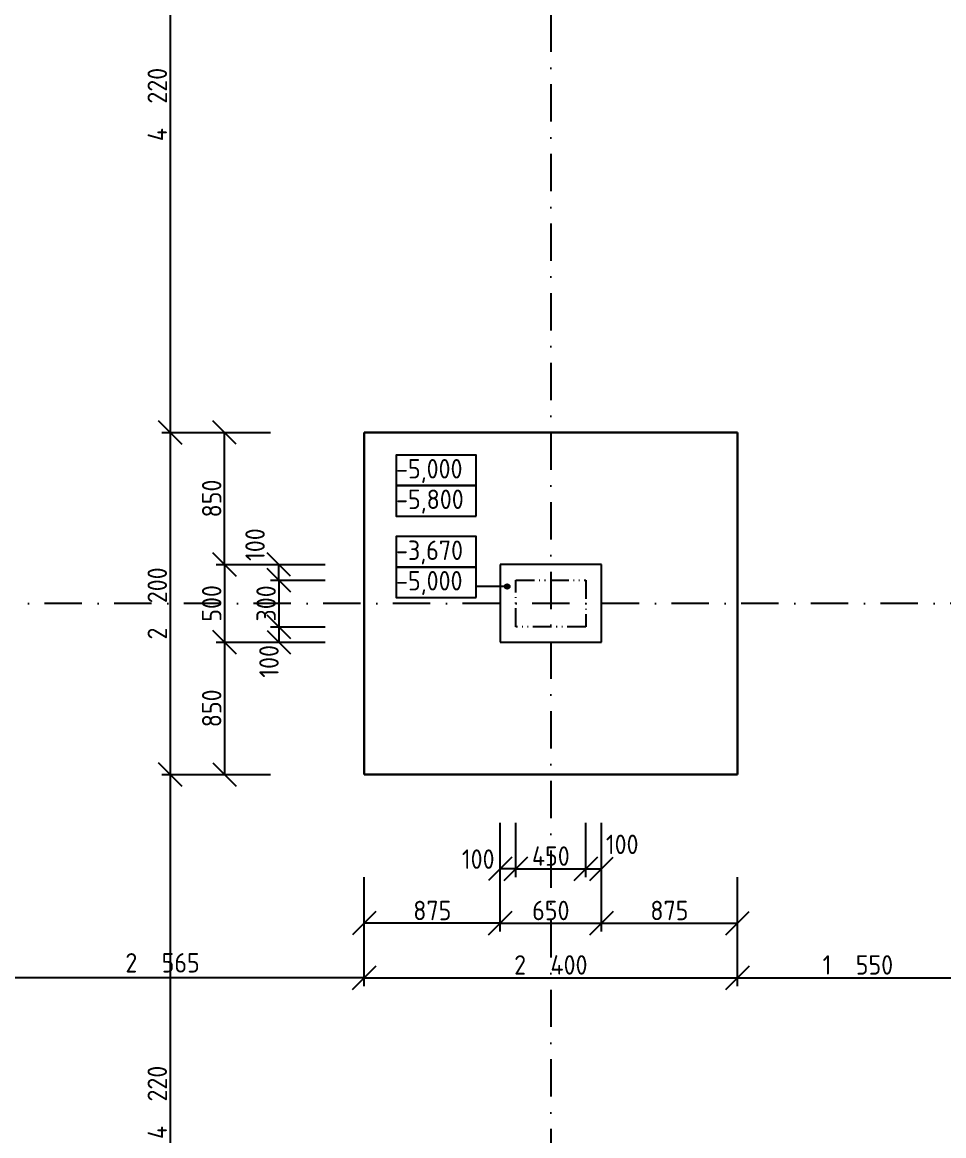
# Model space of a CAD drawing. Extents: x 4511820 to 5180432, y -1526536 to -944957.
# Drawn here: x 5028706 to 5034633, y -1482823 to -1475659 of the extents above; entities that cross this region are included whole.
import ezdxf

# ---------------------------------------------------------------- set-up
doc = ezdxf.new("R2010")
doc.units = 0
doc.header["$MEASUREMENT"] = 0
doc.linetypes.add('ACAD_ISO12W100', pattern=[22, 12, -3, 0.5, -3, 0.5, -3])
doc.linetypes.add('BODKOCIARKOVANA_3', pattern=[5.6, 3, -1.3, 0, -1.3])
doc.layers.get('0').update_dxf_attribs({"linetype": 'CONTINUOUS'})
doc.layers.get('Defpoints').update_dxf_attribs({"color": 61, "linetype": 'CONTINUOUS'})
for name, color, linetype in [('KÓTY', 4, 'CONTINUOUS'), ('MÚRY', 1, 'CONTINUOUS'), ('osi', 253, 'CONTINUOUS'), ('TENKÁ', 7, 'CONTINUOUS')]:
    doc.layers.add(name, color=color, linetype=linetype)
doc.styles.add('STYLE1', font='isocp.shx')
doc.dimstyles.new('STANDARD-50', dxfattribs={"dimtxt": 125, "dimasz": 150, "dimexe": 10, "dimexo": 200, "dimgap": 20, "dimtad": 1, "dimdsep": 46, "dimlunit": 6, "dimtxsty": 'STYLE1', "dimblk1": 'OBLIQUE', "dimblk2": 'OBLIQUE', "dimsah": 1, "dimcen": 2.5, "dimse1": 1, "dimse2": 1, "dimadec": 0, "dimazin": 0, "dimtfac": 1, "dimtmove": 1, "dimatfit": 3, "dimldrblk": 'OBLIQUE', "dimfxl": 1, "dimtolj": 1, "dimtzin": 0, "dimarcsym": 0})

# ---------------------------------------------------------------- blocks, each defined once
blk = doc.blocks.new('_OBLIQUE')
at = {"color": 0, "linetype": 'ByBlock'}
blk.add_line((-0.5, -0.5), (0.5, 0.5), dxfattribs=at)
blk = doc.blocks.new('*D43143')
at = {"layer": 'Defpoints', "color": 0}
for p in [(5031881, -1479491.5), (5032331, -1479491.5), (5032331, -1481106)]:
    blk.add_point(p, dxfattribs=at)
at = {"layer": 'KÓTY', "color": 0, "lineweight": -2}
blk.add_line((5031881, -1481106), (5032331, -1481106), dxfattribs=at)
at = {"layer": 'KÓTY', "color": 0, "linetype": 'ByBlock', "lineweight": -2, "xscale": 150, "yscale": 150, "zscale": 150, "rotation": 180}
blk.add_blockref('_OBLIQUE', (5031881, -1481106), dxfattribs=at)
at = {"layer": 'KÓTY', "color": 0, "linetype": 'ByBlock', "lineweight": -2, "xscale": 150, "yscale": 150, "zscale": 150}
blk.add_blockref('_OBLIQUE', (5032331, -1481106), dxfattribs=at)
at = {"layer": 'KÓTY', "color": 0, "insert": (5032106, -1481023.5), "char_height": 125, "attachment_point": 5, "style": 'STYLE1'}
blk.add_mtext('\\A1;450', dxfattribs=at)
blk = doc.blocks.new('*D43144')
at = {"layer": 'Defpoints', "color": 0}
for p in [(5031781, -1479591.5), (5032431, -1479591.5), (5032431, -1481456)]:
    blk.add_point(p, dxfattribs=at)
at = {"layer": 'KÓTY', "color": 0, "lineweight": -2}
blk.add_line((5031781, -1481456), (5032431, -1481456), dxfattribs=at)
at = {"layer": 'KÓTY', "color": 0, "linetype": 'ByBlock', "lineweight": -2, "xscale": 150, "yscale": 150, "zscale": 150, "rotation": 180}
blk.add_blockref('_OBLIQUE', (5031781, -1481456), dxfattribs=at)
at = {"layer": 'KÓTY', "color": 0, "linetype": 'ByBlock', "lineweight": -2, "xscale": 150, "yscale": 150, "zscale": 150}
blk.add_blockref('_OBLIQUE', (5032431, -1481456), dxfattribs=at)
at = {"layer": 'KÓTY', "color": 0, "insert": (5032106, -1481373.5), "char_height": 125, "attachment_point": 5, "style": 'STYLE1'}
blk.add_mtext('\\A1;650', dxfattribs=at)
blk = doc.blocks.new('*D43145')
at = {"layer": 'Defpoints', "color": 0}
for p in [(5032331, -1479491.5), (5032431, -1479491.5), (5032431, -1481106)]:
    blk.add_point(p, dxfattribs=at)
at = {"layer": 'KÓTY', "color": 0, "lineweight": -2}
blk.add_line((5032331, -1481106), (5032431, -1481106), dxfattribs=at)
at = {"layer": 'KÓTY', "color": 0, "linetype": 'ByBlock', "lineweight": -2, "xscale": 150, "yscale": 150, "zscale": 150, "rotation": 180}
blk.add_blockref('_OBLIQUE', (5032331, -1481106), dxfattribs=at)
at = {"layer": 'KÓTY', "color": 0, "linetype": 'ByBlock', "lineweight": -2, "xscale": 150, "yscale": 150, "zscale": 150}
blk.add_blockref('_OBLIQUE', (5032431, -1481106), dxfattribs=at)
at = {"layer": 'KÓTY', "color": 0, "insert": (5032565, -1480948), "char_height": 125, "attachment_point": 5, "style": 'STYLE1'}
blk.add_mtext('\\A1;100', dxfattribs=at)
blk = doc.blocks.new('*D43146')
at = {"layer": 'Defpoints', "color": 0}
for p in [(5031781, -1479491.5), (5031881, -1479491.5), (5031781, -1481106)]:
    blk.add_point(p, dxfattribs=at)
at = {"layer": 'KÓTY', "color": 0, "lineweight": -2}
blk.add_line((5031881, -1481106), (5031781, -1481106), dxfattribs=at)
at = {"layer": 'KÓTY', "color": 0, "linetype": 'ByBlock', "lineweight": -2, "xscale": 150, "yscale": 150, "zscale": 150, "rotation": 180}
blk.add_blockref('_OBLIQUE', (5031781, -1481106), dxfattribs=at)
at = {"layer": 'KÓTY', "color": 0, "linetype": 'ByBlock', "lineweight": -2, "xscale": 150, "yscale": 150, "zscale": 150}
blk.add_blockref('_OBLIQUE', (5031881, -1481106), dxfattribs=at)
at = {"layer": 'KÓTY', "color": 0, "insert": (5031639, -1481043), "char_height": 125, "attachment_point": 5, "style": 'STYLE1'}
blk.add_mtext('\\A1;100', dxfattribs=at)
blk = doc.blocks.new('*D43147')
at = {"layer": 'Defpoints', "color": 0}
for p in [(5034856, -1480334.6), (5033306, -1480441.5), (5034856, -1481806)]:
    blk.add_point(p, dxfattribs=at)
at = {"layer": 'KÓTY', "color": 0, "lineweight": -2}
blk.add_line((5033306, -1481806), (5034856, -1481806), dxfattribs=at)
at = {"layer": 'KÓTY', "color": 0, "linetype": 'ByBlock', "lineweight": -2, "xscale": 150, "yscale": 150, "zscale": 150, "rotation": 180}
blk.add_blockref('_OBLIQUE', (5033306, -1481806), dxfattribs=at)
at = {"layer": 'KÓTY', "color": 0, "linetype": 'ByBlock', "lineweight": -2, "xscale": 150, "yscale": 150, "zscale": 150}
blk.add_blockref('_OBLIQUE', (5034856, -1481806), dxfattribs=at)
at = {"layer": 'KÓTY', "color": 0, "insert": (5034081, -1481723.5), "char_height": 125, "attachment_point": 5, "style": 'STYLE1'}
blk.add_mtext('\\A1;1ﾠ550', dxfattribs=at)
blk = doc.blocks.new('*D43149')
at = {"layer": 'Defpoints', "color": 0}
for p in [(5028341, -1480441.5), (5030906, -1480441.5), (5028341, -1481806)]:
    blk.add_point(p, dxfattribs=at)
at = {"layer": 'KÓTY', "color": 0, "lineweight": -2}
blk.add_line((5030906, -1481806), (5028341, -1481806), dxfattribs=at)
at = {"layer": 'KÓTY', "color": 0, "linetype": 'ByBlock', "lineweight": -2, "xscale": 150, "yscale": 150, "zscale": 150, "rotation": 180}
blk.add_blockref('_OBLIQUE', (5028341, -1481806), dxfattribs=at)
at = {"layer": 'KÓTY', "color": 0, "linetype": 'ByBlock', "lineweight": -2, "xscale": 150, "yscale": 150, "zscale": 150}
blk.add_blockref('_OBLIQUE', (5030906, -1481806), dxfattribs=at)
at = {"layer": 'KÓTY', "color": 0, "insert": (5029608.5, -1481710), "char_height": 125, "attachment_point": 5, "style": 'STYLE1'}
blk.add_mtext('\\A1;2ﾠ565', dxfattribs=at)
blk = doc.blocks.new('*D43150')
at = {"layer": 'Defpoints', "color": 0}
for p in [(5030906, -1480441.5), (5033306, -1480441.5), (5033306, -1481806)]:
    blk.add_point(p, dxfattribs=at)
at = {"layer": 'KÓTY', "color": 0, "lineweight": -2}
blk.add_line((5030906, -1481806), (5033306, -1481806), dxfattribs=at)
at = {"layer": 'KÓTY', "color": 0, "linetype": 'ByBlock', "lineweight": -2, "xscale": 150, "yscale": 150, "zscale": 150, "rotation": 180}
blk.add_blockref('_OBLIQUE', (5030906, -1481806), dxfattribs=at)
at = {"layer": 'KÓTY', "color": 0, "linetype": 'ByBlock', "lineweight": -2, "xscale": 150, "yscale": 150, "zscale": 150}
blk.add_blockref('_OBLIQUE', (5033306, -1481806), dxfattribs=at)
at = {"layer": 'KÓTY', "color": 0, "insert": (5032106, -1481723.5), "char_height": 125, "attachment_point": 5, "style": 'STYLE1'}
blk.add_mtext('\\A1;2ﾠ400', dxfattribs=at)
blk = doc.blocks.new('*D43151')
at = {"layer": 'Defpoints', "color": 0}
for p in [(5030906, -1479491.5), (5031781, -1479491.5), (5030906, -1481456)]:
    blk.add_point(p, dxfattribs=at)
at = {"layer": 'KÓTY', "color": 0, "lineweight": -2}
blk.add_line((5031781, -1481456), (5030906, -1481456), dxfattribs=at)
at = {"layer": 'KÓTY', "color": 0, "linetype": 'ByBlock', "lineweight": -2, "xscale": 150, "yscale": 150, "zscale": 150, "rotation": 180}
blk.add_blockref('_OBLIQUE', (5030906, -1481456), dxfattribs=at)
at = {"layer": 'KÓTY', "color": 0, "linetype": 'ByBlock', "lineweight": -2, "xscale": 150, "yscale": 150, "zscale": 150}
blk.add_blockref('_OBLIQUE', (5031781, -1481456), dxfattribs=at)
at = {"layer": 'KÓTY', "color": 0, "insert": (5031343.5, -1481373.5), "char_height": 125, "attachment_point": 5, "style": 'STYLE1'}
blk.add_mtext('\\A1;875', dxfattribs=at)
blk = doc.blocks.new('*D43152')
at = {"layer": 'Defpoints', "color": 0}
for p in [(5032431, -1479491.5), (5033306, -1479491.5), (5033306, -1481456)]:
    blk.add_point(p, dxfattribs=at)
at = {"layer": 'KÓTY', "color": 0, "lineweight": -2}
blk.add_line((5032431, -1481456), (5033306, -1481456), dxfattribs=at)
at = {"layer": 'KÓTY', "color": 0, "linetype": 'ByBlock', "lineweight": -2, "xscale": 150, "yscale": 150, "zscale": 150, "rotation": 180}
blk.add_blockref('_OBLIQUE', (5032431, -1481456), dxfattribs=at)
at = {"layer": 'KÓTY', "color": 0, "linetype": 'ByBlock', "lineweight": -2, "xscale": 150, "yscale": 150, "zscale": 150}
blk.add_blockref('_OBLIQUE', (5033306, -1481456), dxfattribs=at)
at = {"layer": 'KÓTY', "color": 0, "insert": (5032868.5, -1481373.5), "char_height": 125, "attachment_point": 5, "style": 'STYLE1'}
blk.add_mtext('\\A1;875', dxfattribs=at)
blk = doc.blocks.new('*D43236')
at = {"layer": 'Defpoints', "color": 0}
for p in [(5030826, -1478298), (5029657, -1480498), (5030826, -1480498)]:
    blk.add_point(p, dxfattribs=at)
at = {"layer": 'KÓTY', "color": 0, "lineweight": -2}
blk.add_line((5029657, -1478298), (5029657, -1480498), dxfattribs=at)
at = {"layer": 'KÓTY', "color": 0, "linetype": 'ByBlock', "lineweight": -2, "xscale": 150, "yscale": 150, "zscale": 150}
for p, rotation in [((5029657, -1478298), 90), ((5029657, -1480498), 270)]:
    blk.add_blockref('_OBLIQUE', p, dxfattribs=dict(at, rotation=rotation))
at = {"layer": 'KÓTY', "color": 0, "insert": (5029574.5, -1479398), "char_height": 125, "attachment_point": 5, "rotation": 90, "style": 'STYLE1'}
blk.add_mtext('\\A1;2ﾠ200', dxfattribs=at)
blk = doc.blocks.new('*D43237')
at = {"layer": 'Defpoints', "color": 0}
for p in [(5030007, -1478298), (5031781, -1478298), (5031781, -1479148)]:
    blk.add_point(p, dxfattribs=at)
at = {"layer": 'KÓTY', "color": 0, "lineweight": -2}
blk.add_line((5030007, -1479148), (5030007, -1478298), dxfattribs=at)
at = {"layer": 'KÓTY', "color": 0, "linetype": 'ByBlock', "lineweight": -2, "xscale": 150, "yscale": 150, "zscale": 150}
for p, rotation in [((5030007, -1478298), 90), ((5030007, -1479148), 270)]:
    blk.add_blockref('_OBLIQUE', p, dxfattribs=dict(at, rotation=rotation))
at = {"layer": 'KÓTY', "color": 0, "insert": (5029924.5, -1478723), "char_height": 125, "attachment_point": 5, "rotation": 90, "style": 'STYLE1'}
blk.add_mtext('\\A1;850', dxfattribs=at)
blk = doc.blocks.new('*D43238')
at = {"layer": 'Defpoints', "color": 0}
for p in [(5031781, -1479148), (5030007, -1479648), (5031781, -1479648)]:
    blk.add_point(p, dxfattribs=at)
at = {"layer": 'KÓTY', "color": 0, "lineweight": -2}
blk.add_line((5030007, -1479148), (5030007, -1479648), dxfattribs=at)
at = {"layer": 'KÓTY', "color": 0, "linetype": 'ByBlock', "lineweight": -2, "xscale": 150, "yscale": 150, "zscale": 150}
for p, rotation in [((5030007, -1479148), 90), ((5030007, -1479648), 270)]:
    blk.add_blockref('_OBLIQUE', p, dxfattribs=dict(at, rotation=rotation))
at = {"layer": 'KÓTY', "color": 0, "insert": (5029924.5, -1479398), "char_height": 125, "attachment_point": 5, "rotation": 90, "style": 'STYLE1'}
blk.add_mtext('\\A1;500', dxfattribs=at)
blk = doc.blocks.new('*D43239')
at = {"layer": 'Defpoints', "color": 0}
for p in [(5031781, -1479648), (5030007, -1480498), (5031781, -1480498)]:
    blk.add_point(p, dxfattribs=at)
at = {"layer": 'KÓTY', "color": 0, "lineweight": -2}
blk.add_line((5030007, -1479648), (5030007, -1480498), dxfattribs=at)
at = {"layer": 'KÓTY', "color": 0, "linetype": 'ByBlock', "lineweight": -2, "xscale": 150, "yscale": 150, "zscale": 150}
for p, rotation in [((5030007, -1479648), 90), ((5030007, -1480498), 270)]:
    blk.add_blockref('_OBLIQUE', p, dxfattribs=dict(at, rotation=rotation))
at = {"layer": 'KÓTY', "color": 0, "insert": (5029924.5, -1480073), "char_height": 125, "attachment_point": 5, "rotation": 90, "style": 'STYLE1'}
blk.add_mtext('\\A1;850', dxfattribs=at)
blk = doc.blocks.new('*D43240')
at = {"layer": 'Defpoints', "color": 0}
for p in [(5032331, -1479248), (5030357, -1479548), (5032331, -1479548)]:
    blk.add_point(p, dxfattribs=at)
at = {"layer": 'KÓTY', "color": 0, "lineweight": -2}
blk.add_line((5030357, -1479248), (5030357, -1479548), dxfattribs=at)
at = {"layer": 'KÓTY', "color": 0, "linetype": 'ByBlock', "lineweight": -2, "xscale": 150, "yscale": 150, "zscale": 150}
for p, rotation in [((5030357, -1479248), 90), ((5030357, -1479548), 270)]:
    blk.add_blockref('_OBLIQUE', p, dxfattribs=dict(at, rotation=rotation))
at = {"layer": 'KÓTY', "color": 0, "insert": (5030274.5, -1479398), "char_height": 125, "attachment_point": 5, "rotation": 90, "style": 'STYLE1'}
blk.add_mtext('\\A1;300', dxfattribs=at)
blk = doc.blocks.new('*D43241')
at = {"layer": 'Defpoints', "color": 0}
for p in [(5030357, -1479148), (5031881, -1479148), (5031881, -1479248)]:
    blk.add_point(p, dxfattribs=at)
at = {"layer": 'KÓTY', "color": 0, "lineweight": -2}
blk.add_line((5030357, -1479248), (5030357, -1479148), dxfattribs=at)
at = {"layer": 'KÓTY', "color": 0, "linetype": 'ByBlock', "lineweight": -2, "xscale": 150, "yscale": 150, "zscale": 150}
for p, rotation in [((5030357, -1479148), 90), ((5030357, -1479248), 270)]:
    blk.add_blockref('_OBLIQUE', p, dxfattribs=dict(at, rotation=rotation))
at = {"layer": 'KÓTY', "color": 0, "insert": (5030203.5, -1479019.5), "char_height": 125, "attachment_point": 5, "rotation": 90, "style": 'STYLE1'}
blk.add_mtext('\\A1;100', dxfattribs=at)
blk = doc.blocks.new('*D43242')
at = {"layer": 'Defpoints', "color": 0}
for p in [(5031881, -1479548), (5030357, -1479648), (5031881, -1479648)]:
    blk.add_point(p, dxfattribs=at)
at = {"layer": 'KÓTY', "color": 0, "lineweight": -2}
blk.add_line((5030357, -1479548), (5030357, -1479648), dxfattribs=at)
at = {"layer": 'KÓTY', "color": 0, "linetype": 'ByBlock', "lineweight": -2, "xscale": 150, "yscale": 150, "zscale": 150}
for p, rotation in [((5030357, -1479548), 90), ((5030357, -1479648), 270)]:
    blk.add_blockref('_OBLIQUE', p, dxfattribs=dict(at, rotation=rotation))
at = {"layer": 'KÓTY', "color": 0, "insert": (5030293, -1479770.5), "char_height": 125, "attachment_point": 5, "rotation": 90, "style": 'STYLE1'}
blk.add_mtext('\\A1;100', dxfattribs=at)
blk = doc.blocks.new('*D43244')
at = {"layer": 'Defpoints', "color": 0}
for p in [(5030906, -1474078), (5029657, -1478298), (5030906, -1478298)]:
    blk.add_point(p, dxfattribs=at)
at = {"layer": 'KÓTY', "color": 0, "lineweight": -2}
blk.add_line((5029657, -1474078), (5029657, -1478298), dxfattribs=at)
at = {"layer": 'KÓTY', "color": 0, "linetype": 'ByBlock', "lineweight": -2, "xscale": 150, "yscale": 150, "zscale": 150}
for p, rotation in [((5029657, -1474078), 90), ((5029657, -1478298), 270)]:
    blk.add_blockref('_OBLIQUE', p, dxfattribs=dict(at, rotation=rotation))
at = {"layer": 'KÓTY', "color": 0, "insert": (5029574.5, -1476188), "char_height": 125, "attachment_point": 5, "rotation": 90, "style": 'STYLE1'}
blk.add_mtext('\\A1;4ﾠ220', dxfattribs=at)
blk = doc.blocks.new('*D43437')
at = {"layer": 'Defpoints', "color": 0}
for p in [(5030906, -1480498), (5029657, -1484718), (5030906, -1484718)]:
    blk.add_point(p, dxfattribs=at)
at = {"layer": 'KÓTY', "color": 0, "lineweight": -2}
blk.add_line((5029657, -1480498), (5029657, -1484718), dxfattribs=at)
at = {"layer": 'KÓTY', "color": 0, "linetype": 'ByBlock', "lineweight": -2, "xscale": 150, "yscale": 150, "zscale": 150}
for p, rotation in [((5029657, -1480498), 90), ((5029657, -1484718), 270)]:
    blk.add_blockref('_OBLIQUE', p, dxfattribs=dict(at, rotation=rotation))
at = {"layer": 'KÓTY', "color": 0, "insert": (5029574.5, -1482608), "char_height": 125, "attachment_point": 5, "rotation": 90, "style": 'STYLE1'}
blk.add_mtext('\\A1;4ﾠ220', dxfattribs=at)

msp = doc.modelspace()

# ---------------------------------------------------------------- hatches: boundary and pattern name
at = {"layer": 'KÓTY', "ltscale": 0.25}
msp.add_hatch(color=256, dxfattribs=at).paths.add_polyline_path([(5031810.5, -1479289, 1), (5031840.5, -1479289, 1)])

# ---------------------------------------------------------------- linework, layer by layer
at = {"layer": 'KÓTY'}
for p, q in [((5029603.597, -1478298), (5029953.597, -1478298)), ((5029953.597, -1478298), (5030303.597, -1478298)), ((5029953.597, -1479148), (5030303.597, -1479148)), ((5030303.597, -1479148), (5030653.597, -1479148)), ((5030303.597, -1479248), (5030653.597, -1479248)), ((5031825.5, -1479289), (5031626.316, -1479289)), ((5030303.597, -1479548), (5030653.597, -1479548)), ((5029953.597, -1479648), (5030303.597, -1479648)), ((5030303.597, -1479648), (5030653.597, -1479648)), ((5029603.597, -1480498), (5029953.597, -1480498)), ((5029953.597, -1480498), (5030303.597, -1480498)), ((5031781, -1481159.403), (5031781, -1480809.403)), ((5031881, -1481159.403), (5031881, -1480809.403)), ((5032331, -1481159.403), (5032331, -1480809.403)), ((5032431, -1481159.403), (5032431, -1480809.403)), ((5032431, -1481159.403), (5032431, -1480809.403)), ((5030906, -1481509.403), (5030906, -1481159.403)), ((5031781, -1481509.403), (5031781, -1481159.403)), ((5032431, -1481509.403), (5032431, -1481159.403)), ((5033306, -1481509.403), (5033306, -1481159.403)), ((5030906, -1481859.403), (5030906, -1481509.403)), ((5033306, -1481859.403), (5033306, -1481509.403))]:
    msp.add_line(p, q, dxfattribs=at)
at = {"layer": 'KÓTY', "ltscale": 0.25}
msp.add_circle((5031825.5, -1479289), 15, dxfattribs=at)
at = {"layer": 'MÚRY', "linetype": 'Continuous', "lineweight": 30}
for p, q in [((5030906, -1480498), (5030906, -1478298)), ((5030906, -1478298), (5033306, -1478298)), ((5033306, -1480498), (5033306, -1478298)), ((5030906, -1480498), (5033306, -1480498))]:
    msp.add_line(p, q, dxfattribs=at)
at = {"layer": 'osi', "linetype": 'BODKOCIARKOVANA_3', "ltscale": 80}
for p, q in [((5032106, -1463510.809), (5032106, -1502135.094)), ((5043429.122, -1479398), (4978440.258, -1479398))]:
    msp.add_line(p, q, dxfattribs=at)
at = {"layer": 'TENKÁ', "linetype": 'Continuous', "lineweight": 25}
for p, q in [((5032431, -1479148), (5031781, -1479148)), ((5031781, -1479148), (5031781, -1479648)), ((5032431, -1479648), (5032431, -1479148)), ((5031781, -1479648), (5032431, -1479648))]:
    msp.add_line(p, q, dxfattribs=at)
at = {"layer": 'TENKÁ', "ltscale": 0.25}
for points in [[(5031626.316, -1478640.25), (5031626.316, -1478444), (5031111.684, -1478444), (5031111.684, -1478640.25)], [(5031626.316, -1478836.5), (5031626.316, -1478640.25), (5031111.684, -1478640.25), (5031111.684, -1478836.5)], [(5031626.316, -1479164.5), (5031626.316, -1478968.25), (5031111.684, -1478968.25), (5031111.684, -1479164.5)], [(5031626.316, -1479360.75), (5031626.316, -1479164.5), (5031111.684, -1479164.5), (5031111.684, -1479360.75)]]:
    msp.add_lwpolyline(points, close=True, dxfattribs=at)
at = {"layer": 'TENKÁ', "color": 40, "linetype": 'ACAD_ISO12W100', "ltscale": 10}
msp.add_lwpolyline([(5031881, -1479248), (5032331, -1479248), (5032331, -1479548), (5031881, -1479548)], close=True, dxfattribs=at)

# ---------------------------------------------------------------- texts
at = {"layer": 'TENKÁ', "ltscale": 0.25, "style": 'STYLE1'}
for s, p in [('-5,000', (5031110.573, -1478594.201)), ('-5,800', (5031110.573, -1478790.451)), ('-3,670', (5031110.573, -1479118.451)), ('-5,000', (5031110.573, -1479314.701))]:
    msp.add_text(s, height=125, dxfattribs=at).set_placement(p)

# ---------------------------------------------------------------- dimensions: what is measured, and where the dimension line sits
at = {"layer": 'KÓTY'}
for base, p1, p2, picture, middle in [((5029657, -1478298), (5030906, -1474078), (5030906, -1478298), '*D43244', (5029574.457, -1476188)), ((5030007, -1478298), (5031781, -1479148), (5031781, -1478298), '*D43237', (5029924.5, -1478723)), ((5030007, -1479648), (5031781, -1479148), (5031781, -1479648), '*D43238', (5029924.5, -1479398)), ((5030357, -1479548), (5032331, -1479248), (5032331, -1479548), '*D43240', (5030274.5, -1479398)), ((5030007, -1480498), (5031781, -1479648), (5031781, -1480498), '*D43239', (5029924.5, -1480073)), ((5029657, -1484718), (5030906, -1480498), (5030906, -1484718), '*D43437', (5029574.457, -1482608))]:
    dim = msp.add_linear_dim(base=base, p1=p1, p2=p2, angle=90, dimstyle='STANDARD-50', override={"dimtxsty": 'STYLE1', "dimldrblk": 'OBLIQUE'}, dxfattribs=at)
    dim.commit()
    dim.dimension.update_dxf_attribs({"geometry": picture, "text_midpoint": middle})
dim = msp.add_linear_dim(base=(5029657, -1480498), p1=(5030826, -1478298), p2=(5030826, -1480498), angle=90, dimstyle='STANDARD-50', dxfattribs=at)
dim.commit()
dim.dimension.update_dxf_attribs({"geometry": '*D43236', "text_midpoint": (5029574.457, -1479398)})
for base, p1, p2, picture, middle in [((5030357, -1479148), (5031881, -1479248), (5031881, -1479148), '*D43241', (5030286, -1479019.5)), ((5030357, -1479648), (5031881, -1479548), (5031881, -1479648), '*D43242', (5030375.5, -1479770.5))]:
    dim = msp.add_linear_dim(base=base, p1=p1, p2=p2, angle=90, dimstyle='STANDARD-50', override={"dimtxsty": 'STYLE1', "dimldrblk": 'OBLIQUE'}, dxfattribs=at)
    dim.commit()
    dim.dimension.update_dxf_attribs({"geometry": picture, "text_midpoint": middle, "dimtype": 160})
for base, p1, p2, picture, middle in [((5030906, -1481456), (5031781, -1479491.5), (5030906, -1479491.5), '*D43151', (5031343.5, -1481373.5)), ((5032331, -1481106), (5031881, -1479491.5), (5032331, -1479491.5), '*D43143', (5032106, -1481023.5)), ((5033306, -1481456), (5032431, -1479491.5), (5033306, -1479491.5), '*D43152', (5032868.5, -1481373.5)), ((5032431, -1481456), (5031781, -1479591.5), (5032431, -1479591.5), '*D43144', (5032106, -1481373.5)), ((5034856, -1481806), (5033306, -1480441.5), (5034856, -1480334.603), '*D43147', (5034081, -1481723.457)), ((5033306, -1481806), (5030906, -1480441.5), (5033306, -1480441.5), '*D43150', (5032106, -1481723.457))]:
    dim = msp.add_linear_dim(base=base, p1=p1, p2=p2, dimstyle='STANDARD-50', override={"dimtxsty": 'STYLE1', "dimldrblk": 'OBLIQUE'}, dxfattribs=at)
    dim.commit()
    dim.dimension.update_dxf_attribs({"geometry": picture, "text_midpoint": middle})
for base, p1, p2, picture, middle in [((5031781, -1481106), (5031881, -1479491.5), (5031781, -1479491.5), '*D43146', (5031639, -1481125.5)), ((5032431, -1481106), (5032331, -1479491.5), (5032431, -1479491.5), '*D43145', (5032565, -1481030.5)), ((5028341, -1481806), (5030906, -1480441.5), (5028341, -1480441.5), '*D43149', (5029608.5, -1481792.5))]:
    dim = msp.add_linear_dim(base=base, p1=p1, p2=p2, dimstyle='STANDARD-50', override={"dimtxsty": 'STYLE1', "dimldrblk": 'OBLIQUE'}, dxfattribs=at)
    dim.commit()
    dim.dimension.update_dxf_attribs({"geometry": picture, "text_midpoint": middle, "dimtype": 160})

doc.saveas('drawing.dxf')
